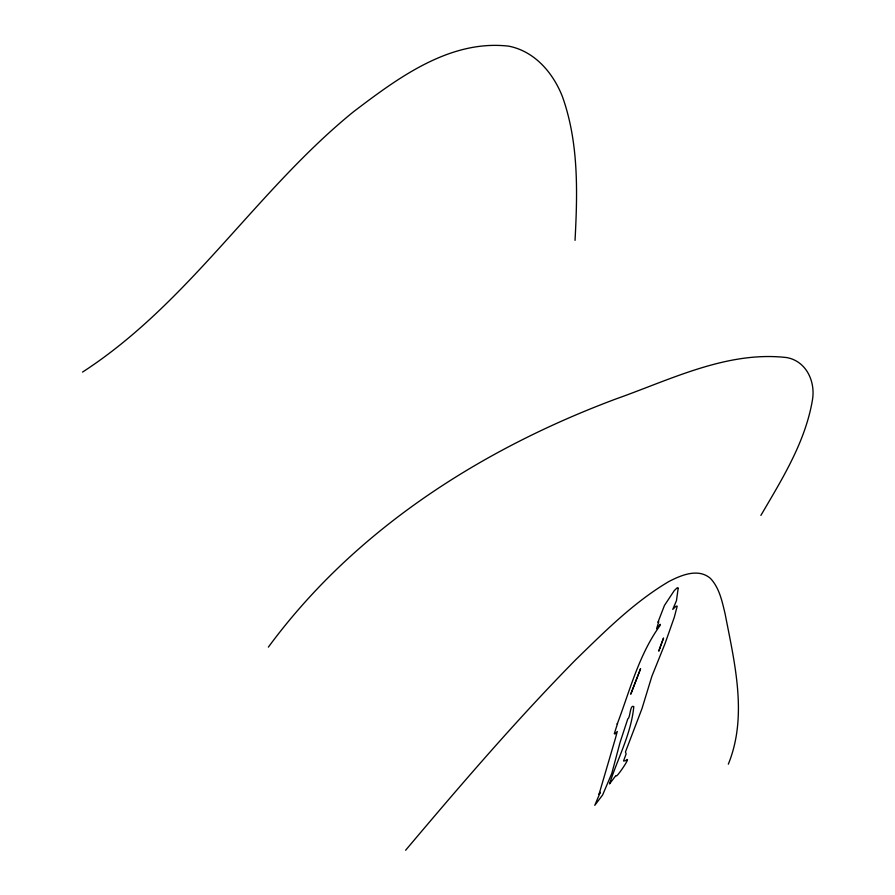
<?xml version="1.0" encoding="UTF-8"?>
<svg xmlns="http://www.w3.org/2000/svg" width="895" height="895" viewBox="0 0 895 895"><rect width="100%" height="100%" fill="white"/><g stroke="black" fill="none" stroke-linecap="round" stroke-linejoin="round"><path stroke-width="1.34" d="M575.037 240.352C577.566 192.324 578.83 142.652 562.44 96.682C553.132 72.898 534.707 51.194 508.617 46.137C449.547 39.402 397.749 78.145 353.256 111.942C255.836 191.206 188.99 303.125 82.53 372.085M728.317 764.185C747.951 716.112 734.515 662.568 725.073 613.668C722.075 601.306 719.446 587.981 710.44 578.394C698.212 567.911 681.308 575.127 668.945 581.481C633.783 602.268 604.751 631.523 575.653 659.794C515.956 720.509 460.477 785.183 405.614 850.25M760.884 515.397C782.14 479.049 805.388 442.018 812.47 399.808C815.535 381.527 806.373 361.244 786.884 357.597C727.467 350.616 670.679 379.614 616.062 398.901C481.062 449.324 354.722 529.862 268.366 647.13M678.164 588.407L676.452 600.713L672.749 609.394L676.038 606.183L677.213 606.139L674.293 617.281L664.985 643.718L651.828 676.419L641.983 708.616L625.437 752.001L626.131 753.903L623.535 760.996L625.493 760.739C632.675 754.127 618.098 775.685 616.465 775.909L615.794 775.652L609.506 783.93C617.684 758.445 631.188 733.799 633.794 706.569C629.89 704.13 630.416 717.891 627.775 718.931L620.09 742.324L611.788 773.459L602.626 794.95L594.783 805.321L600.288 792.276L598.99 794.402L615.48 738.185L617.281 731.461L615.022 733.967L614.283 733.721L617.528 723.63L617.158 724.212C629.834 690.795 638.75 654.95 660.029 625.56L660.208 624.285L656.583 628.704L658.765 621.768L657.914 622.361L664.448 605.456L674.271 590.588L676.933 588.037L677.862 587.713L678.164 588.407M640.529 668.789L630.841 693.994L640.529 668.789M659.85 647.935L658.776 651.168L663.553 638.012L659.85 647.935"/></g></svg>
